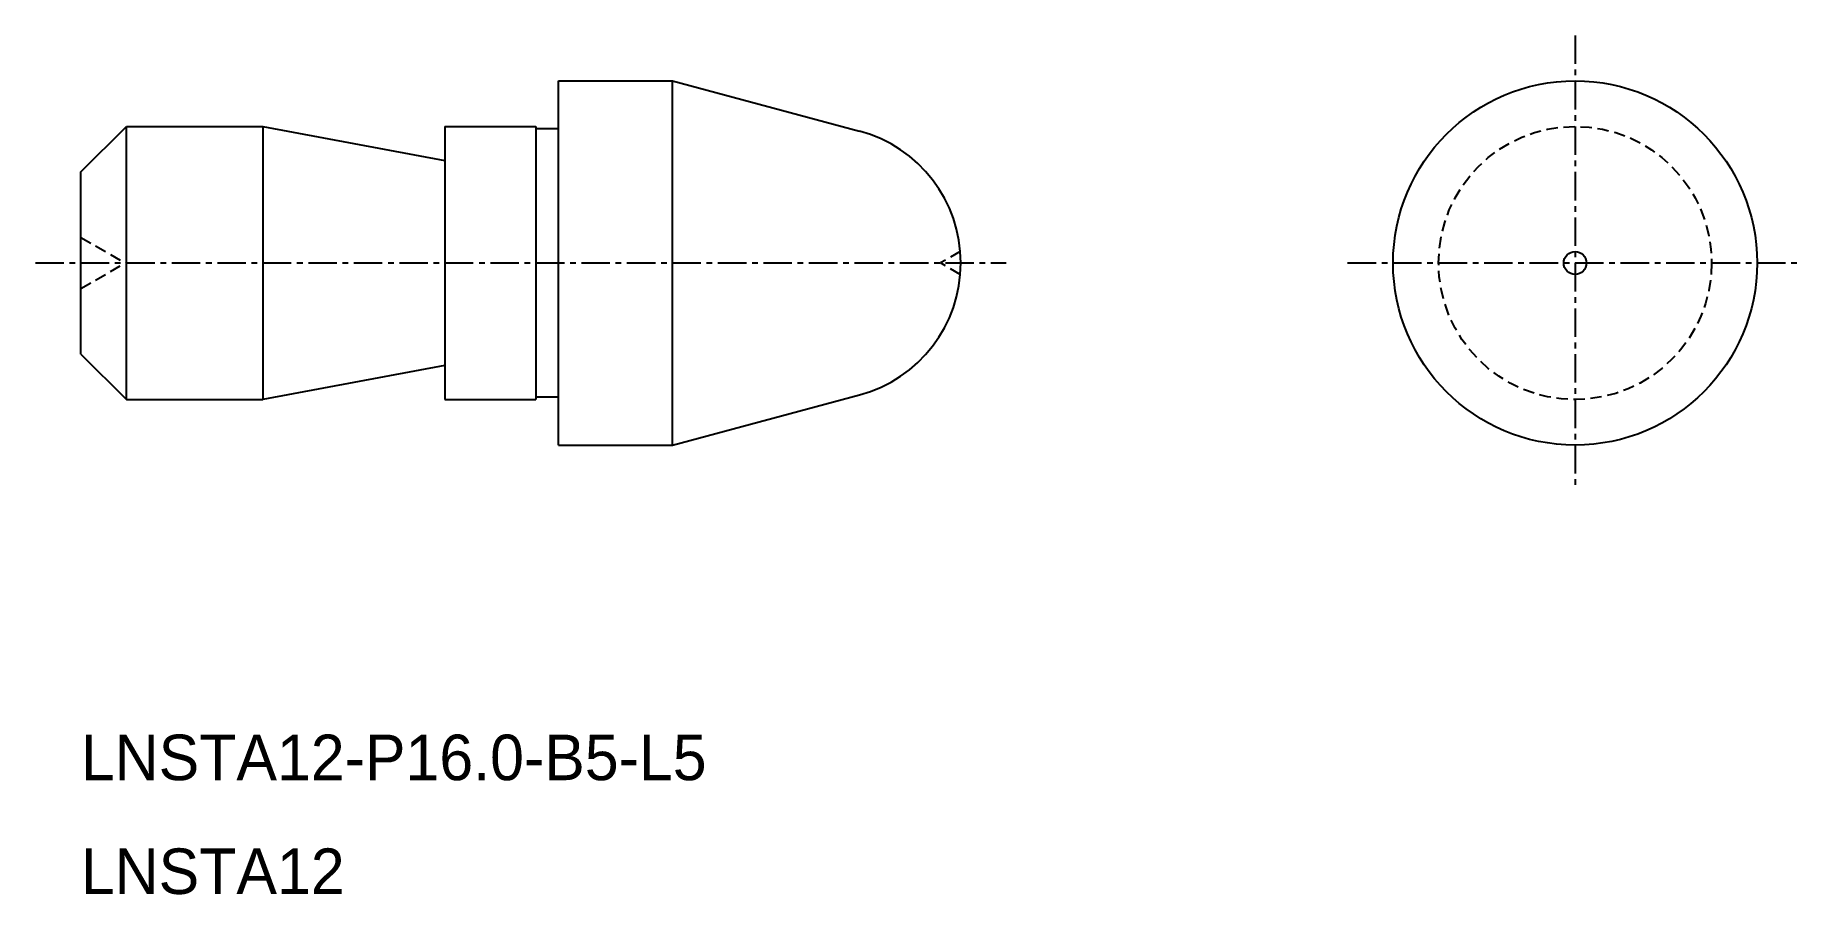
# Model space of a CAD drawing. Extents: x -1880.5 to -1802.9, y -777.4 to -739.7.
import ezdxf

# ---------------------------------------------------------------- set-up
doc = ezdxf.new("R2010")
doc.units = 0
doc.linetypes.add('CENTER', pattern=[2, 1.25, -0.25, 0.25, -0.25])
doc.linetypes.add('DASHED', pattern=[0.75, 0.5, -0.25])
doc.layers.get('0').update_dxf_attribs({"linetype": 'CONTINUOUS'})
doc.layers.add('CENTER', color=1, linetype='CENTER')

msp = doc.modelspace()

# ---------------------------------------------------------------- linework, layer by layer
at = {"color": 7, "linetype": 'CONTINUOUS'}
for p, q in [((-1857.526, -757.66), (-1857.526, -741.66)), ((-1857.526, -741.66), (-1852.526, -741.66)), ((-1852.526, -741.66), (-1844.299, -743.864)), ((-1852.526, -757.66), (-1852.526, -741.66)), ((-1878.526, -745.66), (-1876.526, -743.66)), ((-1876.526, -743.66), (-1870.526, -743.66)), ((-1870.526, -743.66), (-1862.526, -745.16)), ((-1870.526, -743.66), (-1870.526, -755.66)), ((-1862.526, -743.66), (-1858.526, -743.66)), ((-1862.526, -743.66), (-1862.526, -755.66)), ((-1858.526, -743.66), (-1858.526, -755.66)), ((-1857.526, -743.76), (-1858.526, -743.76)), ((-1878.526, -753.66), (-1878.526, -745.66)), ((-1878.526, -753.66), (-1876.526, -755.66)), ((-1862.526, -754.16), (-1870.526, -755.66)), ((-1876.526, -755.66), (-1870.526, -755.66)), ((-1862.526, -755.66), (-1858.526, -755.66)), ((-1857.526, -755.56), (-1858.526, -755.56)), ((-1852.526, -757.66), (-1844.299, -755.455)), ((-1857.526, -757.66), (-1852.526, -757.66))]:
    msp.add_line(p, q, dxfattribs=at)
at = {"color": 3, "linetype": 'DASHED'}
for p, q in [((-1878.526, -748.535), (-1876.577, -749.66)), ((-1839.872, -749.16), (-1840.738, -749.66)), ((-1878.526, -750.785), (-1876.577, -749.66)), ((-1839.872, -750.16), (-1840.738, -749.66))]:
    msp.add_line(p, q, dxfattribs=at)
msp.add_circle((-1812.852, -749.66), 6, dxfattribs=at)
at = {"color": 7, "linetype": 'CONTINUOUS'}
msp.add_arc((-1845.852, -749.66), 6, 285, 75, dxfattribs=at)
at = {"layer": 'CENTER', "color": 1, "linetype": 'CENTER'}
for p, q in [((-1812.852, -739.66), (-1812.852, -759.66)), ((-1880.526, -749.66), (-1837.852, -749.66)), ((-1822.852, -749.66), (-1802.852, -749.66))]:
    msp.add_line(p, q, dxfattribs=at)
at = {"layer": 'CENTER', "color": 7, "linetype": 'CONTINUOUS'}
msp.add_line((-1876.526, -755.66), (-1876.526, -743.66), dxfattribs=at)
for radius in [8, 0.5]:
    msp.add_circle((-1812.852, -749.66), radius, dxfattribs=at)

# ---------------------------------------------------------------- texts
at = {"color": 7, "linetype": 'CONTINUOUS'}
for s, p in [('LNSTA12-P16.0-B5-L5', (-1878.526, -772.381)), ('LNSTA12', (-1878.526, -777.381))]:
    msp.add_text(s, height=2, dxfattribs=at).set_placement(p)

doc.saveas('drawing.dxf')
